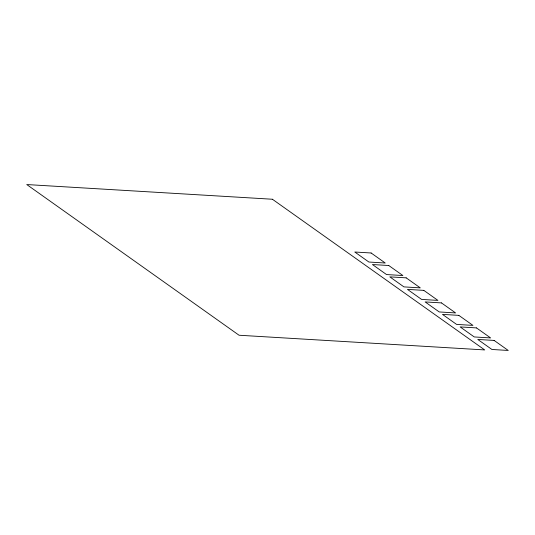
<?xml version="1.0" encoding="UTF-8"?>
<svg xmlns="http://www.w3.org/2000/svg" width="535" height="535" viewBox="0 0 535 535"><rect width="100%" height="100%" fill="white"/><g stroke="black" fill="none" stroke-linecap="round" stroke-linejoin="round"><path stroke-width="0.8" d="M272.395 199.241L26.75 184.548L239.051 335.238L484.697 349.93L272.395 199.241M371.116 252.988L354.779 252.012L368.896 262.036L385.24 263.013L371.116 252.988M388.771 265.52L372.427 264.537L386.551 274.562L402.888 275.538L388.771 265.52M406.165 277.846L389.821 276.869L403.945 286.894L420.283 287.87L406.165 277.846M423.814 290.378L407.476 289.395L421.593 299.419L437.931 300.396L423.814 290.378M441.462 302.904L425.124 301.927L439.248 311.952L455.586 312.928L441.462 302.904M458.829 315.369L442.485 314.393L456.609 324.417L472.947 325.394L458.829 315.369M476.478 327.901L460.14 326.925L474.257 336.95L490.602 337.926L476.478 327.901M494.126 340.427L477.788 339.451L491.912 349.475L508.25 350.452L494.126 340.427"/></g></svg>
